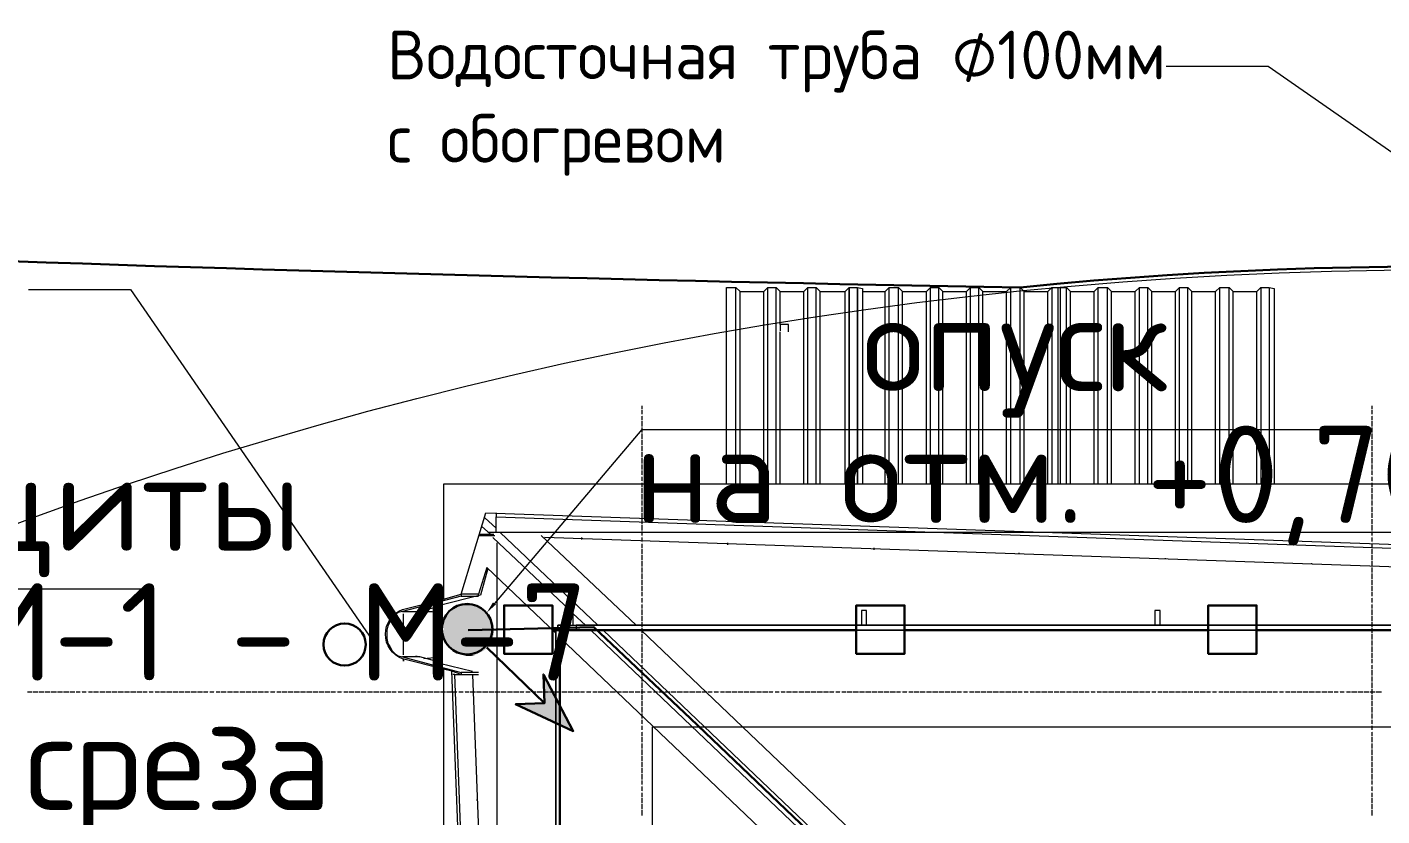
# Model space of a CAD drawing. Header units: millimetres. Extents: x -42533 to 645315, y 3457 to 82611.
# Drawn here: x 587005 to 592579, y 54609 to 57856 of the extents above; entities that cross this region are included whole.
import ezdxf

# ---------------------------------------------------------------- set-up
doc = ezdxf.new("R2010")
doc.units = ezdxf.units.MM
for name, color, linetype, true_color in [('PDF _!ЭОМ.Молниезащита', 7, 'Continuous', 0x954a95), ('PDF _Аннотация', 7, 'Continuous', 0xbababa), ('PDF _Антураж', 7, 'Continuous', 0xbababa), ('PDF _Крыша штриховка', 7, 'Continuous', 0xbababa), ('PDF _Обобщенные модели', 7, 'Continuous', 0xbababa), ('PDF _Ограждение', 7, 'Continuous', 0xbababa), ('PDF _Оси', 7, 'Continuous', 0xbababa)]:
    doc.layers.add(name, color=color, linetype=linetype, true_color=true_color)
doc.layers.add('PDF _Линии', color=7, linetype='Continuous')
doc.layers.add('PDF _Текст', color=7, linetype='Continuous')
doc.styles.add('PDF GOST Common', font='GOST_Common.ttf')
doc.styles.add('PDF ISOCPEUR', font='isocpeur.ttf')

msp = doc.modelspace()

# ---------------------------------------------------------------- linework, layer by layer
at = {"layer": 'PDF _!ЭОМ.Молниезащита', "color": 1, "lineweight": 5}
msp.add_lwpolyline([(580226.2, 57093.2), (581496.8, 55543), (587515.2, 55543)], dxfattribs=at)
at = {"layer": 'PDF _!ЭОМ.Молниезащита', "color": 1, "lineweight": 30}
msp.add_lwpolyline([(606301.1, 30064.4, 0.304456), (607186.6, 48735.9, 0.290106), (591089.9, 56784)], format="xyb", dxfattribs=at)
at = {"layer": 'PDF _!ЭОМ.Молниезащита', "color": 251, "lineweight": 5, "true_color": 0x545454}
msp.add_lwpolyline([(588929.8, 55483.7), (589535.5, 56199.5), (592436.7, 56199.5)], dxfattribs=at)
at = {"layer": 'PDF _!ЭОМ.Молниезащита', "color": 5, "lineweight": 30}
for points in [[(590415.8, 55373.6), (589416.3, 55373.6), (589166.4, 55373.6), (589166.4, 55276.2), (588967.3, 55276.2), (588967.3, 55475.3), (589166.4, 55475.3), (589166.4, 55373.6)], [(591864.3, 55373.6), (590864.7, 55373.6), (590614.9, 55373.6), (590614.9, 55276.2), (590415.8, 55276.2), (590415.8, 55475.3), (590614.9, 55475.3), (590614.9, 55373.6)], [(593317, 55373.6), (592313.2, 55373.6), (592063.3, 55373.6), (592063.3, 55276.2), (591864.3, 55276.2), (591864.3, 55475.3), (592063.3, 55475.3), (592063.3, 55373.6)], [(590458.8, 54319), (589734.6, 55009.4), (589336.4, 55386.3), (588819.7, 55373.6)], [(589196.7, 55373.6), (589196.7, 54470.3), (589196.7, 54220.4), (589294.1, 54220.4), (589294.1, 54021.3), (589095, 54021.3), (589095, 54220.4), (589196.7, 54220.4)]]:
    msp.add_lwpolyline(points, dxfattribs=at)
at = {"layer": 'PDF _!ЭОМ.Молниезащита', "lineweight": 30}
msp.add_lwpolyline([(588896, 55301.6), (589133.1, 55072.9), (589014.6, 55068.7), (589251.7, 54958.5), (589128.9, 55191.5), (589133.1, 55072.9)], dxfattribs=at)
at = {"layer": 'PDF _!ЭОМ.Молниезащита', "lineweight": 13}
msp.add_circle((592805, 40061.1), 16795.3, dxfattribs=at)
at = {"layer": 'PDF _!ЭОМ.Молниезащита', "lineweight": 30}
msp.add_circle((588815.1, 55377.9), 103.8, dxfattribs=at)
at = {"layer": 'PDF _!ЭОМ.Молниезащита', "color": 1, "lineweight": 30}
msp.add_arc((595348.6, 300450.4), 243703.7, 264.53249, 268.9987, dxfattribs=at)
at = {"layer": 'PDF _!ЭОМ.Молниезащита', "transparency": 33554559}
for points in [[(588883.3, 55458.3), (588756.2, 55458.3), (588866.3, 55466.8)], [(588756.2, 55458.3), (588866.3, 55466.8), (588773.1, 55466.8)], [(588866.3, 55466.8), (588773.1, 55466.8), (588849.4, 55475.3)], [(588773.1, 55466.8), (588849.4, 55475.3), (588794.3, 55475.3)], [(588849.4, 55475.3), (588794.3, 55475.3), (588832.4, 55479.5)], [(588794.3, 55475.3), (588832.4, 55479.5), (588811.3, 55479.5)], [(588925.6, 55394.8), (588718.1, 55394.8), (588917.1, 55411.7)], [(588718.1, 55394.8), (588917.1, 55411.7), (588722.3, 55411.7)], [(588917.1, 55411.7), (588722.3, 55411.7), (588908.7, 55428.7)], [(588722.3, 55411.7), (588908.7, 55428.7), (588730.8, 55428.7)], [(588908.7, 55428.7), (588730.8, 55428.7), (588900.2, 55445.6)], [(588730.8, 55428.7), (588900.2, 55445.6), (588743.5, 55445.6)], [(588900.2, 55445.6), (588743.5, 55445.6), (588883.3, 55458.3)], [(588743.5, 55445.6), (588883.3, 55458.3), (588756.2, 55458.3)], [(588925.6, 55373.6), (588718.1, 55373.6), (588925.6, 55394.8)], [(588718.1, 55373.6), (588925.6, 55394.8), (588718.1, 55394.8)], [(588925.6, 55356.7), (588718.1, 55356.7), (588925.6, 55373.6)], [(588718.1, 55356.7), (588925.6, 55373.6), (588718.1, 55373.6)], [(588722.3, 55335.5), (588925.6, 55356.7), (588718.1, 55356.7)], [(588917.1, 55335.5), (588722.3, 55335.5), (588925.6, 55356.7)], [(588730.8, 55318.5), (588917.1, 55335.5), (588722.3, 55335.5)], [(588908.7, 55318.5), (588730.8, 55318.5), (588917.1, 55335.5)], [(588743.5, 55301.6), (588908.7, 55318.5), (588730.8, 55318.5)], [(588900.2, 55301.6), (588743.5, 55301.6), (588908.7, 55318.5)], [(588756.2, 55288.9), (588900.2, 55301.6), (588743.5, 55301.6)], [(588883.3, 55288.9), (588756.2, 55288.9), (588900.2, 55301.6)], [(588773.1, 55280.4), (588883.3, 55288.9), (588756.2, 55288.9)], [(588866.3, 55280.4), (588773.1, 55280.4), (588883.3, 55288.9)], [(588794.3, 55272), (588866.3, 55280.4), (588773.1, 55280.4)], [(588849.4, 55272), (588794.3, 55272), (588866.3, 55280.4)], [(588811.3, 55267.7), (588849.4, 55272), (588794.3, 55272)], [(588832.4, 55267.7), (588811.3, 55267.7), (588849.4, 55272)], [(589133.1, 55072.9), (589192.4, 55072.9), (589128.9, 55191.5)], [(589014.6, 55068.7), (589133.1, 55072.9), (589192.4, 55072.9)], [(589014.6, 55068.7), (589192.4, 55068.7), (589192.4, 55072.9)], [(589251.7, 54958.5), (589192.4, 55068.7), (589014.6, 55068.7)]]:
    msp.add_solid(points, dxfattribs=at)
at = {"layer": 'PDF _!ЭОМ.Молниезащита', "color": 251, "true_color": 0x545454, "transparency": 33554559}
msp.add_solid([(588934.1, 55479.5), (588896, 55445.6), (588921.4, 55488)], dxfattribs=at)
at = {"layer": 'PDF _Аннотация', "color": 8, "lineweight": 9}
for points in [[(591691.3, 57694.6), (592110.6, 57694.6), (593182.1, 56949.2)], [(587011.2, 56775.5), (587430.5, 56775.5), (588425.8, 55331.3)]]:
    msp.add_lwpolyline(points, dxfattribs=at)
at = {"layer": 'PDF _Антураж', "color": 8, "lineweight": 18}
for points in [[(588934.1, 55856.4), (588934.1, 55839.5), (594147.8, 55657.4), (594147.8, 55585.4), (594147.8, 55657.4), (594152, 55674.3)], [(588934.1, 55776), (588934.1, 55839.5)], [(588925.6, 55767.5), (588866.3, 55767.5)], [(588866.3, 55763.3), (588929.8, 55763.3)], [(599166.7, 55754.8), (594147.8, 55581.1), (589133.1, 55754.8)], [(588900.2, 55627.7), (588870.6, 55517.6), (588701.1, 55475.3), (588701.1, 55238.1), (588836.7, 55204.2)], [(588896, 55632), (588862.1, 55521.8), (588790.1, 55521.8)], [(588862.1, 55517.6), (588862.1, 55521.8), (588790.1, 55521.8), (588790.1, 55513.4), (588862.1, 55513.4)], [(588790.1, 55513.4), (588548.7, 55449.8), (588531.7, 55445.6), (588519, 55437.1), (588506.3, 55424.4), (588497.8, 55407.5), (588489.4, 55390.5), (588485.1, 55373.6), (588485.1, 55356.7), (588485.1, 55339.7), (588489.4, 55318.5), (588497.8, 55305.8), (588506.3, 55288.9), (588519, 55276.2), (588531.7, 55267.7), (588548.7, 55263.5), (588790.1, 55200)], [(588701.1, 55471), (588620.7, 55449.8)], [(588548.7, 55449.8), (588620.7, 55449.8), (588603.7, 55445.6)], [(588603.7, 55267.7), (588620.7, 55263.5), (588548.7, 55263.5)], [(588701.1, 55242.3), (588620.7, 55263.5)], [(588764.7, 55191.5), (588790.1, 55191.5), (588752, 55204.2)], [(588896, 51671.9), (588764.7, 55191.5), (588756.2, 55191.5)], [(588862.1, 55200), (588790.1, 55200), (588790.1, 55191.5), (588862.1, 55191.5)], [(588836.7, 55191.5), (588972.2, 51671.9)]]:
    msp.add_lwpolyline(points, dxfattribs=at)
msp.add_lwpolyline([(588718.1, 55212.7), (588548.7, 55255, -0.68712), (588548.7, 55458.3), (588718.1, 55500.7)], format="xyb", dxfattribs=at)
at = {"layer": 'PDF _Крыша штриховка', "color": 8, "lineweight": 9}
for points in [[(589285.6, 55754.8), (589285.6, 55746.3)], [(589887, 55733.6), (589887, 55725.1)], [(590488.5, 55712.4), (590488.5, 55704)], [(591085.6, 55691.3), (591085.6, 55687)], [(591687.1, 55670.1), (591687.1, 55665.8)], [(592288.5, 55648.9), (592288.5, 55644.7)], [(588853.6, 54674.8), (588857.8, 54674.8)]]:
    msp.add_lwpolyline(points, dxfattribs=at)
at = {"layer": 'PDF _Линии', "color": 8, "lineweight": 9}
for points in [[(588718.1, 55975), (588718.1, 55500.7), (588790.1, 55521.8), (588891.7, 55856.4), (594147.8, 55674.3), (599399.6, 55856.4), (599522.5, 55627.7), (599581.7, 55610.8), (599581.7, 55975)], [(588718.1, 50168.4), (588946.8, 50168.4), (588752, 55204.2), (588718.1, 55212.7)]]:
    msp.add_lwpolyline(points, close=True, dxfattribs=at)
for points in [[(584927.4, 11774.9), (593207.6, 11719.9), (593144, 20135.5), (599556.3, 20135.5), (599268.3, 55776), (588900.2, 55776)], [(581492.6, 32858.5), (588938.3, 32858.5), (588938.3, 55733.6)], [(553827.3, 24730.9), (582318.5, 24654.6), (582229.5, 32125.8), (589577.9, 32125.8), (589577.9, 54975.5), (598506, 54975.5), (598785.5, 20686.1), (592369, 20686.1), (592432.5, 12524.6), (585626.3, 12571.2), (585592.4, 14451.7), (550752.4, 14451.7), (550752.4, 12478), (543802.2, 12478), (543764.1, 20783.5), (537415.3, 20800.5), (537356, 32655.2)]]:
    msp.add_lwpolyline(points, dxfattribs=at)
at = {"layer": 'PDF _Линии', "color": 8, "lineweight": 30}
msp.add_circle((588311.1, 55314.4), 86.8, dxfattribs=at)
at = {"layer": 'PDF _Обобщенные модели', "color": 8, "lineweight": 18}
for points in [[(589882.8, 55975), (589882.8, 56784), (589920.9, 56784), (589937.9, 56767), (590035.3, 56767), (590052.2, 56784), (590086.1, 56784), (590103, 56767), (590200.5, 56767), (590217.4, 56784), (590251.3, 56784), (590268.2, 56767), (590369.9, 56767), (590386.8, 56784), (590420.7, 56784), (590441.9, 56779.7), (590441.9, 55975)], [(589920.9, 55975), (589920.9, 56784)], [(589937.9, 55975), (589937.9, 56767)], [(590035.3, 55975), (590035.3, 56767)], [(590052.2, 55975), (590052.2, 56784)], [(590086.1, 55975), (590086.1, 56784)], [(590103, 56631.5), (590103, 56767)], [(590200.5, 55975), (590200.5, 56767)], [(590217.4, 55975), (590217.4, 56784)], [(590251.3, 55975), (590251.3, 56784)], [(590268.2, 55975), (590268.2, 56767)], [(590369.9, 55975), (590369.9, 56767)], [(590386.8, 56784), (590386.8, 55975), (590386.8, 56784), (590420.7, 56784), (590420.7, 55975), (590420.7, 56784)], [(590441.9, 56767), (590535, 56767), (590552, 56784), (590590.1, 56784), (590607, 56767), (590704.5, 56767), (590721.4, 56784), (590755.3, 56784), (590772.2, 56767), (590869.6, 56767), (590886.6, 56784), (590920.5, 56784), (590937.4, 56767), (591034.8, 56767), (591051.8, 56784), (591089.9, 56784), (591106.8, 56767), (591204.2, 56767), (591221.2, 56784), (591255.1, 56784), (591255.1, 55975)], [(590535, 55975), (590535, 56767)], [(590552, 55975), (590552, 56784)], [(590590.1, 55975), (590590.1, 56784)], [(590607, 55975), (590607, 56767)], [(590704.5, 55975), (590704.5, 56767)], [(590721.4, 55975), (590721.4, 56784)], [(590755.3, 55975), (590755.3, 56784)], [(590772.2, 55975), (590772.2, 56767)], [(590869.6, 55975), (590869.6, 56767)], [(590886.6, 55975), (590886.6, 56784)], [(590920.5, 55975), (590920.5, 56784)], [(590937.4, 55975), (590937.4, 56767)], [(591034.8, 55975), (591034.8, 56767)], [(591051.8, 55975), (591051.8, 56784)], [(591089.9, 55975), (591089.9, 56784)], [(591106.8, 55975), (591106.8, 56767)], [(591204.2, 55975), (591204.2, 56767)], [(591221.2, 56784), (591221.2, 55975)], [(591246.6, 55975), (591246.6, 56784), (591280.5, 56784), (591297.4, 56767), (591394.8, 56767), (591411.8, 56784), (591449.9, 56784), (591466.8, 56767), (591564.2, 56767), (591581.2, 56784), (591615.1, 56784), (591632, 56767), (591729.4, 56767), (591746.4, 56784), (591780.2, 56784), (591797.2, 56767), (591894.6, 56767), (591911.5, 56784), (591949.7, 56784), (591966.6, 56767), (592064, 56767), (592080.9, 56784), (592114.8, 56784), (592136, 56779.7), (592136, 55975)], [(591280.5, 55975), (591280.5, 56784)], [(591297.4, 55975), (591297.4, 56767)], [(591394.8, 55975), (591394.8, 56767)], [(591411.8, 55975), (591411.8, 56784)], [(591449.9, 55975), (591449.9, 56784)], [(591466.8, 55975), (591466.8, 56767)], [(591564.2, 55975), (591564.2, 56767)], [(591581.2, 55975), (591581.2, 56784)], [(591615.1, 55975), (591615.1, 56784)], [(591632, 55975), (591632, 56767)], [(591729.4, 55975), (591729.4, 56767)], [(591746.4, 55975), (591746.4, 56784)], [(591780.2, 55975), (591780.2, 56784)], [(591797.2, 55975), (591797.2, 56767)], [(591894.6, 55975), (591894.6, 56767)], [(591911.5, 55975), (591911.5, 56784)], [(591949.7, 55975), (591949.7, 56784)], [(591966.6, 55975), (591966.6, 56767)], [(592064, 55975), (592064, 56767)], [(592080.9, 56784), (592080.9, 55975)], [(592114.8, 56784), (592114.8, 55975)], [(590103, 55975), (590103, 56601.9)], [(588552.9, 55458.3), (588552.9, 55458.3)], [(588552.9, 55458.3), (588552.9, 55458.3)], [(588552.9, 55272), (588552.9, 55352.4), (588552.9, 55441.4)], [(588616.4, 55449.8), (588671.5, 55449.8), (588688.4, 55445.6), (588701.1, 55454.1), (588705.4, 55458.3), (588705.4, 55352.4), (588705.4, 55246.5), (588701.1, 55255), (588692.7, 55259.2), (588680, 55259.2), (588637.6, 55255)]]:
    msp.add_lwpolyline(points, dxfattribs=at)
msp.add_lwpolyline([(588552.9, 55255), (588552.9, 55246.5)], close=True, dxfattribs=at)
at = {"layer": 'PDF _Ограждение', "color": 8, "lineweight": 9}
for points in [[(590136.9, 56601.9), (590136.9, 56631.5), (590103, 56631.5), (590103, 56606.1)], [(588874.8, 55801.4), (588912.9, 55767.5)], [(588934.1, 55792.9), (588887.5, 55835.3)], [(588921.4, 55754.8), (589239, 55454.1)], [(589353.4, 55394.8), (588951, 55776)], [(589510.1, 55394.8), (589120.4, 55763.3)], [(589179.7, 55360.9), (588896, 55632)], [(589251.7, 55394.8), (589251.7, 55416), (589251.7, 55454.1), (589230.6, 55454.1), (589230.6, 55416), (589230.6, 55394.8), (589243.3, 55394.8), (589264.4, 55394.8)], [(589251.7, 55441.4), (589302.6, 55394.8)], [(589243.3, 55394.8), (589264.4, 55394.8), (589264.4, 55373.6), (589188.2, 55373.6), (589188.2, 55394.8), (589230.6, 55394.8), (589188.2, 55394.8), (589188.2, 55373.6), (589264.4, 55373.6), (599035.4, 55373.6), (599149.7, 55373.6), (599149.7, 55394.8), (599035.4, 55394.8), (589264.4, 55394.8), (599035.4, 55394.8), (599035.4, 55373.6), (589264.4, 55373.6)], [(589323.7, 55373.6), (594147.8, 50774), (598976.1, 55373.6)], [(598925.3, 55373.6), (594147.8, 50820.6), (589374.6, 55373.6)], [(589531.3, 55373.6), (594147.8, 50968.8), (594147.8, 50820.6), (594147.8, 50795.2), (594147.8, 50774), (594147.8, 50625.8), (594135.1, 50634.3)], [(594130.9, 50638.5), (589196.7, 55344)]]:
    msp.add_lwpolyline(points, dxfattribs=at)
for points in [[(590437.6, 55454.1), (590437.6, 55416), (590437.6, 55394.8), (590458.8, 55394.8), (590458.8, 55416), (590458.8, 55454.1)], [(591644.7, 55454.1), (591644.7, 55416), (591644.7, 55394.8), (591665.9, 55394.8), (591665.9, 55416), (591665.9, 55454.1)], [(589196.7, 55373.6), (589196.7, 51955.7), (589179.7, 51955.7), (589179.7, 55382.1), (589188.2, 55382.1), (589179.7, 55382.1), (589179.7, 51955.7), (589196.7, 51955.7)]]:
    msp.add_lwpolyline(points, close=True, dxfattribs=at)
at = {"layer": 'PDF _Оси', "color": 8, "lineweight": 9}
for points in [[(589535.5, 56284.2), (589535.5, 56296.9)], [(592538.4, 56284.2), (592538.4, 56296.9)], [(589535.5, 56263), (589535.5, 56280)], [(589535.5, 56258.8), (589535.5, 56258.8)], [(589535.5, 56237.6), (589535.5, 56254.6)], [(592538.4, 56263), (592538.4, 56280)], [(592538.4, 56258.8), (592538.4, 56258.8)], [(592538.4, 56237.6), (592538.4, 56254.6)], [(589535.5, 56212.2), (589535.5, 56233.4)], [(589535.5, 56186.8), (589535.5, 56208)], [(592538.4, 56212.2), (592538.4, 56233.4)], [(592538.4, 56186.8), (592538.4, 56208)], [(589535.5, 56161.4), (589535.5, 56182.6)], [(589535.5, 56136), (589535.5, 56157.1)], [(589535.5, 56110.6), (589535.5, 56131.7)], [(592538.4, 56161.4), (592538.4, 56182.6)], [(592538.4, 56136), (592538.4, 56157.1)], [(592538.4, 56110.6), (592538.4, 56131.7)], [(589535.5, 56085.1), (589535.5, 56106.3)], [(589535.5, 56059.7), (589535.5, 56080.9)], [(592538.4, 56085.1), (592538.4, 56106.3)], [(592538.4, 56059.7), (592538.4, 56080.9)], [(589535.5, 56034.3), (589535.5, 56055.5)], [(589535.5, 56013.1), (589535.5, 56030.1)], [(592538.4, 56034.3), (592538.4, 56055.5)], [(592538.4, 56013.1), (592538.4, 56030.1)], [(589535.5, 56008.9), (589535.5, 56008.9)], [(589535.5, 55987.7), (589535.5, 56004.7)], [(589535.5, 55983.5), (589535.5, 55983.5)], [(589535.5, 55962.3), (589535.5, 55979.3)], [(592538.4, 56008.9), (592538.4, 56008.9)], [(592538.4, 55987.7), (592538.4, 56004.7)], [(592538.4, 55983.5), (592538.4, 55983.5)], [(592538.4, 55962.3), (592538.4, 55979.3)], [(589535.5, 55936.9), (589535.5, 55958.1)], [(589535.5, 55911.5), (589535.5, 55932.7)], [(589535.5, 55886.1), (589535.5, 55907.3)], [(592538.4, 55936.9), (592538.4, 55958.1)], [(592538.4, 55911.5), (592538.4, 55932.7)], [(592538.4, 55886.1), (592538.4, 55907.3)], [(589535.5, 55860.7), (589535.5, 55881.8)], [(589535.5, 55835.3), (589535.5, 55856.4)], [(592538.4, 55860.7), (592538.4, 55881.8)], [(592538.4, 55835.3), (592538.4, 55856.4)], [(589535.5, 55809.8), (589535.5, 55831)], [(589535.5, 55784.4), (589535.5, 55805.6)], [(592538.4, 55809.8), (592538.4, 55831)], [(592538.4, 55784.4), (592538.4, 55805.6)], [(589535.5, 55763.3), (589535.5, 55780.2)], [(589535.5, 55759), (589535.5, 55759)], [(589535.5, 55737.8), (589535.5, 55754.8)], [(592538.4, 55763.3), (592538.4, 55780.2)], [(592538.4, 55759), (592538.4, 55759)], [(592538.4, 55737.8), (592538.4, 55754.8)], [(589535.5, 55733.6), (589535.5, 55733.6)], [(589535.5, 55712.4), (589535.5, 55729.4)], [(589535.5, 55687), (589535.5, 55708.2)], [(589535.5, 55661.6), (589535.5, 55682.8)], [(592538.4, 55733.6), (592538.4, 55733.6)], [(592538.4, 55712.4), (592538.4, 55729.4)], [(592538.4, 55687), (592538.4, 55708.2)], [(592538.4, 55661.6), (592538.4, 55682.8)], [(589535.5, 55636.2), (589535.5, 55657.4)], [(589535.5, 55610.8), (589535.5, 55632)], [(592538.4, 55636.2), (592538.4, 55657.4)], [(592538.4, 55610.8), (592538.4, 55632)], [(589535.5, 55585.4), (589535.5, 55606.5)], [(589535.5, 55560), (589535.5, 55581.1)], [(592538.4, 55585.4), (592538.4, 55606.5)], [(592538.4, 55560), (592538.4, 55581.1)], [(589535.5, 55534.5), (589535.5, 55555.7)], [(589535.5, 55513.4), (589535.5, 55530.3)], [(592538.4, 55534.5), (592538.4, 55555.7)], [(592538.4, 55513.4), (592538.4, 55530.3)], [(589535.5, 55509.1), (589535.5, 55509.1)], [(589535.5, 55488), (589535.5, 55504.9)], [(589535.5, 55483.7), (589535.5, 55483.7)], [(589535.5, 55462.5), (589535.5, 55479.5)], [(592538.4, 55509.1), (592538.4, 55509.1)], [(592538.4, 55488), (592538.4, 55504.9)], [(592538.4, 55483.7), (592538.4, 55483.7)], [(592538.4, 55462.5), (592538.4, 55479.5)], [(589535.5, 55437.1), (589535.5, 55458.3)], [(589535.5, 55411.7), (589535.5, 55432.9)], [(589535.5, 55386.3), (589535.5, 55407.5)], [(592538.4, 55437.1), (592538.4, 55458.3)], [(592538.4, 55411.7), (592538.4, 55432.9)], [(592538.4, 55386.3), (592538.4, 55407.5)], [(589535.5, 55360.9), (589535.5, 55382.1)], [(589535.5, 55335.5), (589535.5, 55356.7)], [(592538.4, 55360.9), (592538.4, 55382.1)], [(592538.4, 55335.5), (592538.4, 55356.7)], [(589535.5, 55310.1), (589535.5, 55331.3)], [(589535.5, 55284.7), (589535.5, 55305.8)], [(592538.4, 55310.1), (592538.4, 55331.3)], [(592538.4, 55284.7), (592538.4, 55305.8)], [(589535.5, 55259.2), (589535.5, 55280.4)], [(589535.5, 55238.1), (589535.5, 55255)], [(592538.4, 55259.2), (592538.4, 55280.4)], [(592538.4, 55238.1), (592538.4, 55255)], [(589535.5, 55233.8), (589535.5, 55233.8)], [(589535.5, 55212.7), (589535.5, 55229.6)], [(589535.5, 55187.2), (589535.5, 55208.4)], [(589535.5, 55161.8), (589535.5, 55183)], [(592538.4, 55233.8), (592538.4, 55233.8)], [(592538.4, 55212.7), (592538.4, 55229.6)], [(592538.4, 55187.2), (592538.4, 55208.4)], [(592538.4, 55161.8), (592538.4, 55183)], [(589535.5, 55136.4), (589535.5, 55157.6)], [(589535.5, 55111), (589535.5, 55132.2)], [(592538.4, 55136.4), (592538.4, 55157.6)], [(592538.4, 55111), (592538.4, 55132.2)], [(587007, 55119.5), (587023.9, 55119.5)], [(587028.2, 55119.5), (587049.4, 55119.5)], [(587053.6, 55119.5), (587074.8, 55119.5)], [(587079, 55119.5), (587100.2, 55119.5)], [(587104.4, 55119.5), (587125.6, 55119.5)], [(587129.8, 55119.5), (587151, 55119.5)], [(587155.2, 55119.5), (587176.4, 55119.5)], [(587180.7, 55119.5), (587201.8, 55119.5)], [(587206.1, 55119.5), (587223, 55119.5)], [(587227.2, 55119.5), (587227.2, 55119.5)], [(587231.5, 55119.5), (587248.4, 55119.5)], [(587252.7, 55119.5), (587252.7, 55119.5)], [(587256.9, 55119.5), (587273.8, 55119.5)], [(587278.1, 55119.5), (587299.2, 55119.5)], [(587303.5, 55119.5), (587324.7, 55119.5)], [(587328.9, 55119.5), (587350.1, 55119.5)], [(587354.3, 55119.5), (587375.5, 55119.5)], [(587379.7, 55119.5), (587400.9, 55119.5)], [(587405.1, 55119.5), (587426.3, 55119.5)], [(587430.5, 55119.5), (587451.7, 55119.5)], [(587455.9, 55119.5), (587477.1, 55119.5)], [(587481.4, 55119.5), (587498.3, 55119.5)], [(587502.5, 55119.5), (587502.5, 55119.5)], [(587506.8, 55119.5), (587523.7, 55119.5)], [(587527.9, 55119.5), (587527.9, 55119.5)], [(587532.2, 55119.5), (587549.1, 55119.5)], [(587553.4, 55119.5), (587574.5, 55119.5)], [(587578.8, 55119.5), (587599.9, 55119.5)], [(587604.2, 55119.5), (587625.4, 55119.5)], [(587629.6, 55119.5), (587650.8, 55119.5)], [(587655, 55119.5), (587676.2, 55119.5)], [(587680.4, 55119.5), (587701.6, 55119.5)], [(587705.8, 55119.5), (587727, 55119.5)], [(587731.2, 55119.5), (587748.2, 55119.5)], [(587752.4, 55119.5), (587752.4, 55119.5)], [(587756.7, 55119.5), (587773.6, 55119.5)], [(587777.8, 55119.5), (587777.8, 55119.5)], [(587782.1, 55119.5), (587799, 55119.5)], [(587803.2, 55119.5), (587824.4, 55119.5)], [(587828.7, 55119.5), (587849.8, 55119.5)], [(587854.1, 55119.5), (587875.2, 55119.5)], [(587879.5, 55119.5), (587900.7, 55119.5)], [(587904.9, 55119.5), (587926.1, 55119.5)], [(587930.3, 55119.5), (587951.5, 55119.5)], [(587955.7, 55119.5), (587976.9, 55119.5)], [(587981.1, 55119.5), (587998.1, 55119.5)], [(588002.3, 55119.5), (588002.3, 55119.5)], [(588006.5, 55119.5), (588023.5, 55119.5)], [(588027.7, 55119.5), (588027.7, 55119.5)], [(588032, 55119.5), (588048.9, 55119.5)], [(588053.1, 55119.5), (588074.3, 55119.5)], [(588078.5, 55119.5), (588099.7, 55119.5)], [(588104, 55119.5), (588125.1, 55119.5)], [(588129.4, 55119.5), (588150.5, 55119.5)], [(588154.8, 55119.5), (588176, 55119.5)], [(588180.2, 55119.5), (588201.4, 55119.5)], [(588205.6, 55119.5), (588226.8, 55119.5)], [(588231, 55119.5), (588252.2, 55119.5)], [(588256.4, 55119.5), (588273.4, 55119.5)], [(588277.6, 55119.5), (588277.6, 55119.5)], [(588281.8, 55119.5), (588298.8, 55119.5)], [(588303, 55119.5), (588303, 55119.5)], [(588307.3, 55119.5), (588324.2, 55119.5)], [(588328.4, 55119.5), (588349.6, 55119.5)], [(588353.8, 55119.5), (588375, 55119.5)], [(588379.3, 55119.5), (588400.4, 55119.5)], [(588404.7, 55119.5), (588425.8, 55119.5)], [(588430.1, 55119.5), (588451.3, 55119.5)], [(588455.5, 55119.5), (588476.7, 55119.5)], [(588480.9, 55119.5), (588502.1, 55119.5)], [(588506.3, 55119.5), (588523.3, 55119.5)], [(588527.5, 55119.5), (588527.5, 55119.5)], [(588531.7, 55119.5), (588548.7, 55119.5)], [(588552.9, 55119.5), (588552.9, 55119.5)], [(588557.1, 55119.5), (588574.1, 55119.5)], [(588578.3, 55119.5), (588599.5, 55119.5)], [(588603.7, 55119.5), (588624.9, 55119.5)], [(588629.1, 55119.5), (588650.3, 55119.5)], [(588654.6, 55119.5), (588675.7, 55119.5)], [(588680, 55119.5), (588701.1, 55119.5)], [(588705.4, 55119.5), (588726.6, 55119.5)], [(588730.8, 55119.5), (588752, 55119.5)], [(588756.2, 55119.5), (588773.1, 55119.5)], [(588777.4, 55119.5), (588777.4, 55119.5)], [(588781.6, 55119.5), (588798.6, 55119.5)], [(588802.8, 55119.5), (588802.8, 55119.5)], [(588807, 55119.5), (588824, 55119.5)], [(588828.2, 55119.5), (588849.4, 55119.5)], [(588853.6, 55119.5), (588874.8, 55119.5)], [(588879, 55119.5), (588900.2, 55119.5)], [(588904.4, 55119.5), (588925.6, 55119.5)], [(588929.8, 55119.5), (588951, 55119.5)], [(588955.3, 55119.5), (588976.4, 55119.5)], [(588980.7, 55119.5), (589001.8, 55119.5)], [(589006.1, 55119.5), (589027.3, 55119.5)], [(589031.5, 55119.5), (589048.4, 55119.5)], [(589052.7, 55119.5), (589052.7, 55119.5)], [(589056.9, 55119.5), (589073.9, 55119.5)], [(589078.1, 55119.5), (589078.1, 55119.5)], [(589082.3, 55119.5), (589099.3, 55119.5)], [(589103.5, 55119.5), (589124.7, 55119.5)], [(589128.9, 55119.5), (589150.1, 55119.5)], [(589154.3, 55119.5), (589175.5, 55119.5)], [(589179.7, 55119.5), (589200.9, 55119.5)], [(589205.1, 55119.5), (589226.3, 55119.5)], [(589230.6, 55119.5), (589251.7, 55119.5)], [(589256, 55119.5), (589277.1, 55119.5)], [(589281.4, 55119.5), (589298.3, 55119.5)], [(589302.6, 55119.5), (589302.6, 55119.5)], [(589306.8, 55119.5), (589323.7, 55119.5)], [(589328, 55119.5), (589328, 55119.5)], [(589332.2, 55119.5), (589349.1, 55119.5)], [(589353.4, 55119.5), (589374.6, 55119.5)], [(589378.8, 55119.5), (589400, 55119.5)], [(589404.2, 55119.5), (589425.4, 55119.5)], [(589429.6, 55119.5), (589450.8, 55119.5)], [(589455, 55119.5), (589476.2, 55119.5)], [(589480.4, 55119.5), (589501.6, 55119.5)], [(589505.9, 55119.5), (589527, 55119.5)], [(589531.3, 55119.5), (589548.2, 55119.5)], [(589535.5, 55085.6), (589535.5, 55106.8)], [(589535.5, 55060.2), (589535.5, 55081.4)], [(589552.4, 55119.5), (589552.4, 55119.5)], [(589556.7, 55119.5), (589573.6, 55119.5)], [(589577.9, 55119.5), (589577.9, 55119.5)], [(589582.1, 55119.5), (589599, 55119.5)], [(589603.3, 55119.5), (589624.4, 55119.5)], [(589628.7, 55119.5), (589649.9, 55119.5)], [(589654.1, 55119.5), (589675.3, 55119.5)], [(589679.5, 55119.5), (589700.7, 55119.5)], [(589704.9, 55119.5), (589726.1, 55119.5)], [(589730.3, 55119.5), (589751.5, 55119.5)], [(589755.7, 55119.5), (589776.9, 55119.5)], [(589781.2, 55119.5), (589802.3, 55119.5)], [(589806.6, 55119.5), (589823.5, 55119.5)], [(589827.7, 55119.5), (589827.7, 55119.5)], [(589832, 55119.5), (589848.9, 55119.5)], [(589853.2, 55119.5), (589853.2, 55119.5)], [(589857.4, 55119.5), (589874.3, 55119.5)], [(589878.6, 55119.5), (589899.7, 55119.5)], [(589904, 55119.5), (589925.2, 55119.5)], [(589929.4, 55119.5), (589950.6, 55119.5)], [(589954.8, 55119.5), (589976, 55119.5)], [(589980.2, 55119.5), (590001.4, 55119.5)], [(590005.6, 55119.5), (590026.8, 55119.5)], [(590031, 55119.5), (590052.2, 55119.5)], [(590056.5, 55119.5), (590073.4, 55119.5)], [(590077.6, 55119.5), (590077.6, 55119.5)], [(590081.9, 55119.5), (590098.8, 55119.5)], [(590103, 55119.5), (590103, 55119.5)], [(590107.3, 55119.5), (590124.2, 55119.5)], [(590128.5, 55119.5), (590149.6, 55119.5)], [(590153.9, 55119.5), (590175, 55119.5)], [(590179.3, 55119.5), (590200.5, 55119.5)], [(590204.7, 55119.5), (590225.9, 55119.5)], [(590230.1, 55119.5), (590251.3, 55119.5)], [(590255.5, 55119.5), (590276.7, 55119.5)], [(590280.9, 55119.5), (590302.1, 55119.5)], [(590306.3, 55119.5), (590323.3, 55119.5)], [(590327.5, 55119.5), (590327.5, 55119.5)], [(590331.7, 55119.5), (590348.7, 55119.5)], [(590352.9, 55119.5), (590352.9, 55119.5)], [(590357.2, 55119.5), (590374.1, 55119.5)], [(590378.3, 55119.5), (590399.5, 55119.5)], [(590403.8, 55119.5), (590424.9, 55119.5)], [(590429.2, 55119.5), (590450.3, 55119.5)], [(590454.6, 55119.5), (590475.8, 55119.5)], [(590480, 55119.5), (590501.2, 55119.5)], [(590505.4, 55119.5), (590526.6, 55119.5)], [(590530.8, 55119.5), (590552, 55119.5)], [(590556.2, 55119.5), (590577.4, 55119.5)], [(590581.6, 55119.5), (590598.6, 55119.5)], [(590602.8, 55119.5), (590602.8, 55119.5)], [(590607, 55119.5), (590624, 55119.5)], [(590628.2, 55119.5), (590628.2, 55119.5)], [(590632.5, 55119.5), (590649.4, 55119.5)], [(590653.6, 55119.5), (590674.8, 55119.5)], [(590679, 55119.5), (590700.2, 55119.5)], [(590704.5, 55119.5), (590725.6, 55119.5)], [(590729.9, 55119.5), (590751, 55119.5)], [(590755.3, 55119.5), (590776.5, 55119.5)], [(590780.7, 55119.5), (590801.9, 55119.5)], [(590806.1, 55119.5), (590827.3, 55119.5)], [(590831.5, 55119.5), (590848.5, 55119.5)], [(590852.7, 55119.5), (590852.7, 55119.5)], [(590856.9, 55119.5), (590873.9, 55119.5)], [(590878.1, 55119.5), (590878.1, 55119.5)], [(590882.3, 55119.5), (590899.3, 55119.5)], [(590903.5, 55119.5), (590924.7, 55119.5)], [(590928.9, 55119.5), (590950.1, 55119.5)], [(590954.3, 55119.5), (590975.5, 55119.5)], [(590979.8, 55119.5), (591000.9, 55119.5)], [(591005.2, 55119.5), (591026.3, 55119.5)], [(591030.6, 55119.5), (591051.8, 55119.5)], [(591056, 55119.5), (591077.2, 55119.5)], [(591081.4, 55119.5), (591098.3, 55119.5)], [(591102.6, 55119.5), (591102.6, 55119.5)], [(591106.8, 55119.5), (591123.8, 55119.5)], [(591128, 55119.5), (591128, 55119.5)], [(591132.2, 55119.5), (591149.2, 55119.5)], [(591153.4, 55119.5), (591174.6, 55119.5)], [(591178.8, 55119.5), (591200, 55119.5)], [(591204.2, 55119.5), (591225.4, 55119.5)], [(591229.6, 55119.5), (591250.8, 55119.5)], [(591255.1, 55119.5), (591276.2, 55119.5)], [(591280.5, 55119.5), (591301.6, 55119.5)], [(591305.9, 55119.5), (591327.1, 55119.5)], [(591331.3, 55119.5), (591352.5, 55119.5)], [(591356.7, 55119.5), (591373.6, 55119.5)], [(591377.9, 55119.5), (591377.9, 55119.5)], [(591382.1, 55119.5), (591399.1, 55119.5)], [(591403.3, 55119.5), (591403.3, 55119.5)], [(591407.5, 55119.5), (591424.5, 55119.5)], [(591428.7, 55119.5), (591449.9, 55119.5)], [(591454.1, 55119.5), (591475.3, 55119.5)], [(591479.5, 55119.5), (591500.7, 55119.5)], [(591504.9, 55119.5), (591526.1, 55119.5)], [(591530.4, 55119.5), (591551.5, 55119.5)], [(591555.8, 55119.5), (591576.9, 55119.5)], [(591581.2, 55119.5), (591602.4, 55119.5)], [(591606.6, 55119.5), (591623.5, 55119.5)], [(591627.8, 55119.5), (591627.8, 55119.5)], [(591632, 55119.5), (591648.9, 55119.5)], [(591653.2, 55119.5), (591653.2, 55119.5)], [(591657.4, 55119.5), (591674.4, 55119.5)], [(591678.6, 55119.5), (591699.8, 55119.5)], [(591704, 55119.5), (591725.2, 55119.5)], [(591729.4, 55119.5), (591750.6, 55119.5)], [(591754.8, 55119.5), (591776, 55119.5)], [(591780.2, 55119.5), (591801.4, 55119.5)], [(591805.7, 55119.5), (591826.8, 55119.5)], [(591831.1, 55119.5), (591852.2, 55119.5)], [(591856.5, 55119.5), (591873.4, 55119.5)], [(591877.7, 55119.5), (591877.7, 55119.5)], [(591881.9, 55119.5), (591898.8, 55119.5)], [(591903.1, 55119.5), (591903.1, 55119.5)], [(591907.3, 55119.5), (591924.2, 55119.5)], [(591928.5, 55119.5), (591949.7, 55119.5)], [(591953.9, 55119.5), (591975.1, 55119.5)], [(591979.3, 55119.5), (592000.5, 55119.5)], [(592004.7, 55119.5), (592025.9, 55119.5)], [(592030.1, 55119.5), (592051.3, 55119.5)], [(592055.5, 55119.5), (592076.7, 55119.5)], [(592080.9, 55119.5), (592102.1, 55119.5)], [(592106.4, 55119.5), (592127.5, 55119.5)], [(592131.8, 55119.5), (592148.7, 55119.5)], [(592152.9, 55119.5), (592152.9, 55119.5)], [(592157.2, 55119.5), (592174.1, 55119.5)], [(592178.4, 55119.5), (592178.4, 55119.5)], [(592182.6, 55119.5), (592199.5, 55119.5)], [(592203.8, 55119.5), (592224.9, 55119.5)], [(592229.2, 55119.5), (592250.4, 55119.5)], [(592254.6, 55119.5), (592275.8, 55119.5)], [(592280, 55119.5), (592301.2, 55119.5)], [(592305.4, 55119.5), (592326.6, 55119.5)], [(592330.8, 55119.5), (592352, 55119.5)], [(592356.2, 55119.5), (592377.4, 55119.5)], [(592381.7, 55119.5), (592398.6, 55119.5)], [(592402.8, 55119.5), (592402.8, 55119.5)], [(592407.1, 55119.5), (592424, 55119.5)], [(592428.2, 55119.5), (592428.2, 55119.5)], [(592432.5, 55119.5), (592449.4, 55119.5)], [(592453.7, 55119.5), (592474.8, 55119.5)], [(592479.1, 55119.5), (592500.2, 55119.5)], [(592504.5, 55119.5), (592525.7, 55119.5)], [(592529.9, 55119.5), (592551.1, 55119.5)], [(592538.4, 55085.6), (592538.4, 55106.8)], [(592538.4, 55060.2), (592538.4, 55081.4)], [(592555.3, 55119.5), (592576.5, 55119.5)], [(589535.5, 55034.8), (589535.5, 55056)], [(589535.5, 55009.4), (589535.5, 55030.5)], [(592538.4, 55034.8), (592538.4, 55056)], [(592538.4, 55009.4), (592538.4, 55030.5)], [(589535.5, 54988.2), (589535.5, 55005.1)], [(589535.5, 54984), (589535.5, 54984)], [(589535.5, 54962.8), (589535.5, 54979.7)], [(589535.5, 54958.5), (589535.5, 54958.5)], [(592538.4, 54988.2), (592538.4, 55005.1)], [(592538.4, 54984), (592538.4, 54984)], [(592538.4, 54962.8), (592538.4, 54979.7)], [(592538.4, 54958.5), (592538.4, 54958.5)], [(589535.5, 54937.4), (589535.5, 54954.3)], [(589535.5, 54912), (589535.5, 54933.1)], [(589535.5, 54886.5), (589535.5, 54907.7)], [(592538.4, 54937.4), (592538.4, 54954.3)], [(592538.4, 54912), (592538.4, 54933.1)], [(592538.4, 54886.5), (592538.4, 54907.7)], [(589535.5, 54861.1), (589535.5, 54882.3)], [(589535.5, 54835.7), (589535.5, 54856.9)], [(592538.4, 54861.1), (592538.4, 54882.3)], [(592538.4, 54835.7), (592538.4, 54856.9)], [(589535.5, 54810.3), (589535.5, 54831.5)], [(589535.5, 54784.9), (589535.5, 54806.1)], [(592538.4, 54810.3), (592538.4, 54831.5)], [(592538.4, 54784.9), (592538.4, 54806.1)], [(589535.5, 54759.5), (589535.5, 54780.7)], [(589535.5, 54738.3), (589535.5, 54755.2)], [(589535.5, 54734.1), (589535.5, 54734.1)], [(592538.4, 54759.5), (592538.4, 54780.7)], [(592538.4, 54738.3), (592538.4, 54755.2)], [(592538.4, 54734.1), (592538.4, 54734.1)], [(589535.5, 54712.9), (589535.5, 54729.8)], [(589535.5, 54708.7), (589535.5, 54708.7)], [(589535.5, 54687.5), (589535.5, 54704.4)], [(589535.5, 54662.1), (589535.5, 54683.2)], [(592538.4, 54712.9), (592538.4, 54729.8)], [(592538.4, 54708.7), (592538.4, 54708.7)], [(592538.4, 54687.5), (592538.4, 54704.4)], [(592538.4, 54662.1), (592538.4, 54683.2)], [(589535.5, 54636.7), (589535.5, 54657.8)], [(589535.5, 54611.2), (589535.5, 54632.4)], [(592538.4, 54636.7), (592538.4, 54657.8)], [(592538.4, 54611.2), (592538.4, 54632.4)]]:
    msp.add_lwpolyline(points, dxfattribs=at)

# ---------------------------------------------------------------- texts
at = {"layer": 'PDF _Текст', "color": 7, "attachment_point": 4}
for s, insert, char_height, style in [('Водосточная труба ⌀100мм', (588486.9, 57713.5), 200.023, 'PDF GOST Common'), ('с обогревом', (588486.9, 57370.5), 200.023, 'PDF GOST Common'), ('опуск', (590439.5, 56502.2), 400.05, 'PDF ISOCPEUR'), ('на отм. +0,700', (589503.4, 55968.5), 400.051, 'PDF ISOCPEUR'), ('Суммарная зона защиты', (582010.8, 55845.7), 400.051, 'PDF ISOCPEUR'), ('молниеприемников М-1 - М-7', (581578.8, 55312), 400.051, 'PDF ISOCPEUR'), ('на уровне нижнего среза', (581938.8, 54778.4), 400.051, 'PDF ISOCPEUR')]:
    msp.add_mtext(s, dxfattribs=dict(at, insert=insert, char_height=char_height, style=style))

doc.saveas('drawing.dxf')
